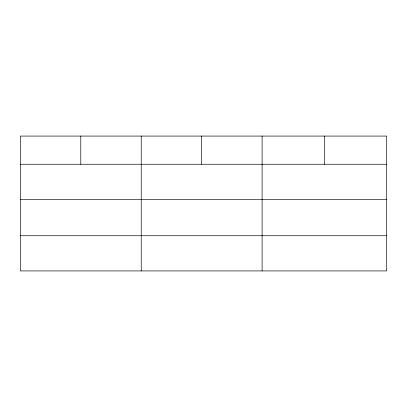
<?xml version="1.0" encoding="UTF-8"?>
<svg xmlns="http://www.w3.org/2000/svg" width="407" height="407" viewBox="0 0 407 407"><rect width="100%" height="100%" fill="white"/><g stroke="black" fill="none" stroke-linecap="round" stroke-linejoin="round"><path stroke-width="0.61" d="M386.65 199.461L386.65 136.075L20.35 136.075L20.35 270.925L386.65 270.925L386.65 199.461L20.35 199.461M20.35 164.26L386.65 164.26M20.35 235.729L386.65 235.729M324.379 136.075L324.379 164.26M262.108 136.075L262.108 270.925M201.668 136.075L201.668 164.26M141.229 136.075L141.229 270.925M80.79 136.075L80.79 164.26"/></g></svg>
